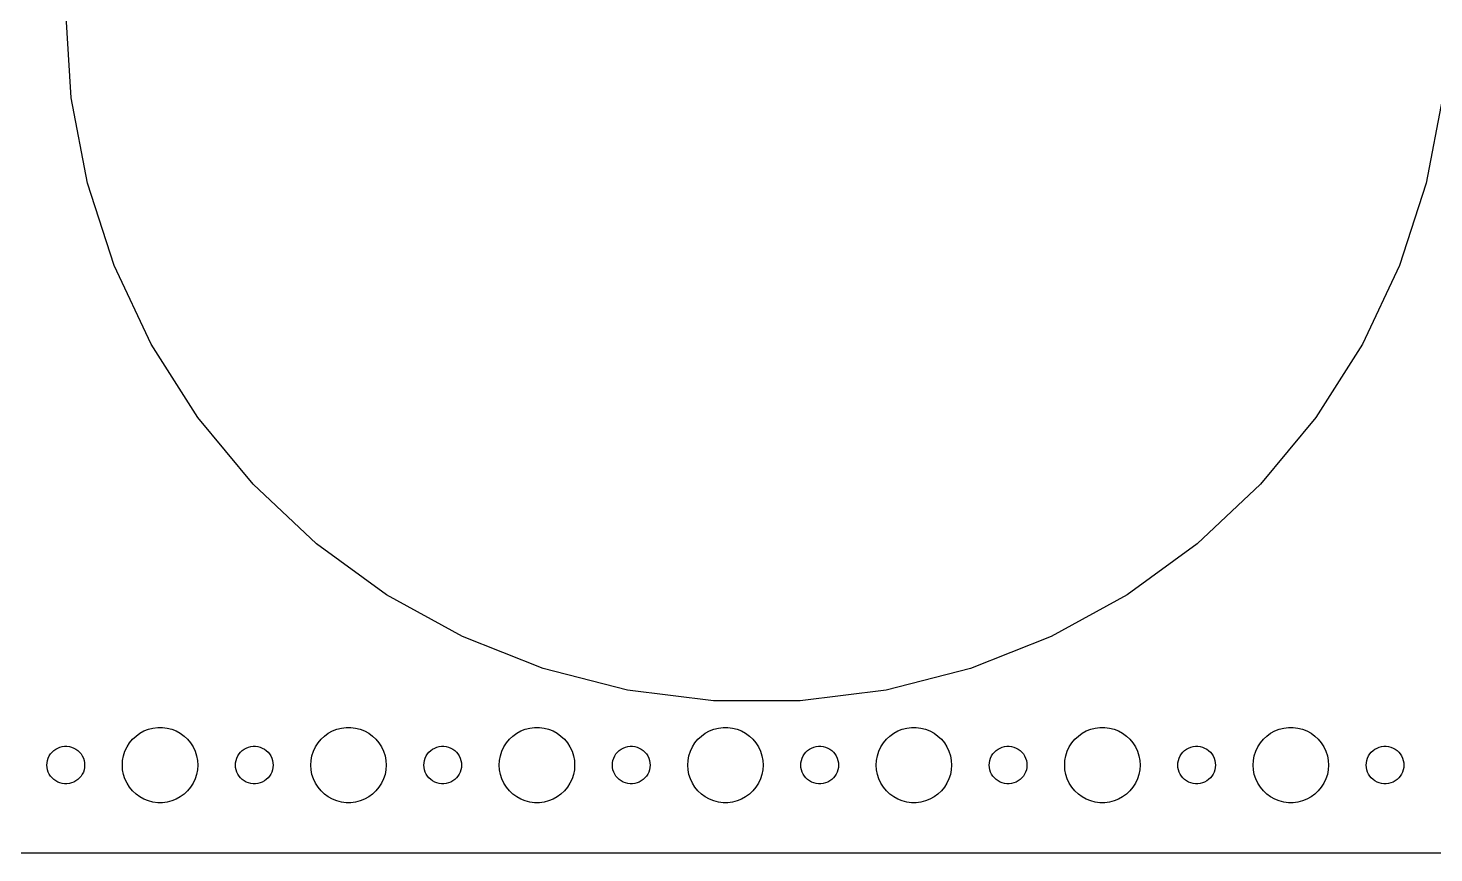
# Model space of a CAD drawing. Header units: metres. Extents: x -232 to 232, y -67 to 67.
# Drawn here: x -115.5 to -3.6, y -67 to -1.3 of the extents above; entities that cross this region are included whole.
import ezdxf

# ---------------------------------------------------------------- set-up
doc = ezdxf.new("R2010")
doc.units = ezdxf.units.M

msp = doc.modelspace()

# ---------------------------------------------------------------- linework, layer by layer
for p, q in [((-112.066, -6.89333), (-112.5, 0)), ((-110.772, -13.6779), (-112.066, -6.89333)), ((-2.93369, -6.89333), (-4.22792, -13.6779)), ((-108.638, -20.2468), (-110.772, -13.6779)), ((-4.22792, -13.6779), (-6.36229, -20.2468)), ((-105.697, -26.4964), (-108.638, -20.2468)), ((-6.36229, -20.2468), (-9.30313, -26.4964)), ((-101.996, -32.3282), (-105.697, -26.4964)), ((-9.30313, -26.4964), (-13.0041, -32.3282)), ((-97.5933, -37.6501), (-101.996, -32.3282)), ((-13.0041, -32.3282), (-17.4067, -37.6501)), ((-92.5583, -42.3782), (-97.5933, -37.6501)), ((-17.4067, -37.6501), (-22.4417, -42.3782)), ((-86.9705, -46.438), (-92.5583, -42.3782)), ((-22.4417, -42.3782), (-28.0295, -46.438)), ((-80.9179, -49.7655), (-86.9705, -46.438)), ((-28.0295, -46.438), (-34.0821, -49.7655)), ((-74.4959, -52.3081), (-80.9179, -49.7655)), ((-34.0821, -49.7655), (-40.5041, -52.3081)), ((-67.806, -54.0258), (-74.4959, -52.3081)), ((-40.5041, -52.3081), (-47.194, -54.0258)), ((-60.9535, -54.8915), (-67.806, -54.0258)), ((-47.194, -54.0258), (-54.0465, -54.8915)), ((-54.0465, -54.8915), (-60.9535, -54.8915)), ((-105.927, -57.1468), (-105.562, -57.0531)), ((-105.562, -57.0531), (-105.188, -57.0059)), ((-105.188, -57.0059), (-104.812, -57.0059)), ((-104.812, -57.0059), (-104.438, -57.0531)), ((-104.438, -57.0531), (-104.073, -57.1468)), ((-90.927, -57.1468), (-90.5621, -57.0531)), ((-90.5621, -57.0531), (-90.1884, -57.0059)), ((-90.1884, -57.0059), (-89.8116, -57.0059)), ((-89.8116, -57.0059), (-89.4379, -57.0531)), ((-89.4379, -57.0531), (-89.073, -57.1468)), ((-75.927, -57.1468), (-75.5621, -57.0531)), ((-75.5621, -57.0531), (-75.1884, -57.0059)), ((-75.1884, -57.0059), (-74.8116, -57.0059)), ((-74.8116, -57.0059), (-74.4379, -57.0531)), ((-74.4379, -57.0531), (-74.073, -57.1468)), ((-60.927, -57.1468), (-60.5621, -57.0531)), ((-60.5621, -57.0531), (-60.1884, -57.0059)), ((-60.1884, -57.0059), (-59.8116, -57.0059)), ((-59.8116, -57.0059), (-59.4379, -57.0531)), ((-59.4379, -57.0531), (-59.0729, -57.1468)), ((-45.927, -57.1468), (-45.5621, -57.0531)), ((-45.5621, -57.0531), (-45.1884, -57.0059)), ((-45.1884, -57.0059), (-44.8116, -57.0059)), ((-44.8116, -57.0059), (-44.4379, -57.0531)), ((-44.4379, -57.0531), (-44.0729, -57.1468)), ((-30.927, -57.1468), (-30.5621, -57.0531)), ((-30.5621, -57.0531), (-30.1884, -57.0059)), ((-30.1884, -57.0059), (-29.8116, -57.0059)), ((-29.8116, -57.0059), (-29.4379, -57.0531)), ((-29.4379, -57.0531), (-29.0729, -57.1468)), ((-15.927, -57.1468), (-15.5621, -57.0531)), ((-15.5621, -57.0531), (-15.1884, -57.0059)), ((-15.1884, -57.0059), (-14.8116, -57.0059)), ((-14.8116, -57.0059), (-14.4379, -57.0531)), ((-14.4379, -57.0531), (-14.0729, -57.1468)), ((-107.427, -58.2366), (-107.187, -57.9464)), ((-107.187, -57.9464), (-106.912, -57.6885)), ((-106.912, -57.6885), (-106.607, -57.467)), ((-106.607, -57.467), (-106.277, -57.2855)), ((-106.277, -57.2855), (-105.927, -57.1468)), ((-104.073, -57.1468), (-103.723, -57.2855)), ((-103.723, -57.2855), (-103.393, -57.467)), ((-103.393, -57.467), (-103.088, -57.6885)), ((-103.088, -57.6885), (-102.813, -57.9464)), ((-102.813, -57.9464), (-102.573, -58.2366)), ((-92.427, -58.2366), (-92.1869, -57.9464)), ((-92.1869, -57.9464), (-91.9123, -57.6885)), ((-91.9123, -57.6885), (-91.6075, -57.467)), ((-91.6075, -57.467), (-91.2773, -57.2855)), ((-91.2773, -57.2855), (-90.927, -57.1468)), ((-89.073, -57.1468), (-88.7227, -57.2855)), ((-88.7227, -57.2855), (-88.3925, -57.467)), ((-88.3925, -57.467), (-88.0877, -57.6885)), ((-88.0877, -57.6885), (-87.8131, -57.9464)), ((-87.8131, -57.9464), (-87.573, -58.2366)), ((-77.427, -58.2366), (-77.1869, -57.9464)), ((-77.1869, -57.9464), (-76.9123, -57.6885)), ((-76.9123, -57.6885), (-76.6075, -57.467)), ((-76.6075, -57.467), (-76.2773, -57.2855)), ((-76.2773, -57.2855), (-75.927, -57.1468)), ((-74.073, -57.1468), (-73.7227, -57.2855)), ((-73.7227, -57.2855), (-73.3925, -57.467)), ((-73.3925, -57.467), (-73.0877, -57.6885)), ((-73.0877, -57.6885), (-72.8131, -57.9464)), ((-72.8131, -57.9464), (-72.573, -58.2366)), ((-62.427, -58.2366), (-62.1869, -57.9464)), ((-62.1869, -57.9464), (-61.9123, -57.6885)), ((-61.9123, -57.6885), (-61.6075, -57.467)), ((-61.6075, -57.467), (-61.2773, -57.2855)), ((-61.2773, -57.2855), (-60.927, -57.1468)), ((-59.0729, -57.1468), (-58.7227, -57.2855)), ((-58.7227, -57.2855), (-58.3925, -57.467)), ((-58.3925, -57.467), (-58.0877, -57.6885)), ((-58.0877, -57.6885), (-57.8131, -57.9464)), ((-57.8131, -57.9464), (-57.5729, -58.2366)), ((-47.427, -58.2366), (-47.1869, -57.9464)), ((-47.1869, -57.9464), (-46.9123, -57.6885)), ((-46.9123, -57.6885), (-46.6075, -57.467)), ((-46.6075, -57.467), (-46.2773, -57.2855)), ((-46.2773, -57.2855), (-45.927, -57.1468)), ((-44.0729, -57.1468), (-43.7227, -57.2855)), ((-43.7227, -57.2855), (-43.3925, -57.467)), ((-43.3925, -57.467), (-43.0877, -57.6885)), ((-43.0877, -57.6885), (-42.8131, -57.9464)), ((-42.8131, -57.9464), (-42.5729, -58.2366)), ((-32.427, -58.2366), (-32.1869, -57.9464)), ((-32.1869, -57.9464), (-31.9123, -57.6885)), ((-31.9123, -57.6885), (-31.6075, -57.467)), ((-31.6075, -57.467), (-31.2773, -57.2855)), ((-31.2773, -57.2855), (-30.927, -57.1468)), ((-29.0729, -57.1468), (-28.7227, -57.2855)), ((-28.7227, -57.2855), (-28.3925, -57.467)), ((-28.3925, -57.467), (-28.0877, -57.6885)), ((-28.0877, -57.6885), (-27.8131, -57.9464)), ((-27.8131, -57.9464), (-27.5729, -58.2366)), ((-17.427, -58.2366), (-17.1869, -57.9464)), ((-17.1869, -57.9464), (-16.9123, -57.6885)), ((-16.9123, -57.6885), (-16.6075, -57.467)), ((-16.6075, -57.467), (-16.2773, -57.2855)), ((-16.2773, -57.2855), (-15.927, -57.1468)), ((-14.0729, -57.1468), (-13.7227, -57.2855)), ((-13.7227, -57.2855), (-13.3925, -57.467)), ((-13.3925, -57.467), (-13.0877, -57.6885)), ((-13.0877, -57.6885), (-12.8131, -57.9464)), ((-12.8131, -57.9464), (-12.5729, -58.2366)), ((-113.895, -59.4478), (-113.814, -59.2774)), ((-113.814, -59.2774), (-113.714, -59.1183)), ((-113.714, -59.1183), (-113.593, -58.9732)), ((-113.593, -58.9732), (-113.456, -58.8442)), ((-113.456, -58.8442), (-113.304, -58.7335)), ((-113.304, -58.7335), (-113.139, -58.6428)), ((-113.139, -58.6428), (-112.964, -58.5734)), ((-112.964, -58.5734), (-112.781, -58.5266)), ((-112.781, -58.5266), (-112.594, -58.503)), ((-112.594, -58.503), (-112.406, -58.503)), ((-112.406, -58.503), (-112.219, -58.5266)), ((-112.219, -58.5266), (-112.036, -58.5734)), ((-112.036, -58.5734), (-111.861, -58.6428)), ((-111.861, -58.6428), (-111.696, -58.7335)), ((-111.696, -58.7335), (-111.544, -58.8442)), ((-111.544, -58.8442), (-111.407, -58.9732)), ((-111.407, -58.9732), (-111.286, -59.1183)), ((-111.286, -59.1183), (-111.186, -59.2774)), ((-111.186, -59.2774), (-111.105, -59.4478)), ((-107.976, -59.624), (-107.906, -59.2539)), ((-107.906, -59.2539), (-107.789, -58.8956)), ((-107.789, -58.8956), (-107.629, -58.5547)), ((-107.629, -58.5547), (-107.427, -58.2366)), ((-102.573, -58.2366), (-102.371, -58.5547)), ((-102.371, -58.5547), (-102.211, -58.8956)), ((-102.211, -58.8956), (-102.094, -59.2539)), ((-102.094, -59.2539), (-102.024, -59.624)), ((-98.8947, -59.4478), (-98.8145, -59.2774)), ((-98.8145, -59.2774), (-98.7135, -59.1183)), ((-98.7135, -59.1183), (-98.5934, -58.9732)), ((-98.5934, -58.9732), (-98.4561, -58.8442)), ((-98.4561, -58.8442), (-98.3037, -58.7335)), ((-98.3037, -58.7335), (-98.1387, -58.6428)), ((-98.1387, -58.6428), (-97.9635, -58.5734)), ((-97.9635, -58.5734), (-97.7811, -58.5266)), ((-97.7811, -58.5266), (-97.5942, -58.503)), ((-97.5942, -58.503), (-97.4058, -58.503)), ((-97.4058, -58.503), (-97.2189, -58.5266)), ((-97.2189, -58.5266), (-97.0365, -58.5734)), ((-97.0365, -58.5734), (-96.8613, -58.6428)), ((-96.8613, -58.6428), (-96.6963, -58.7335)), ((-96.6963, -58.7335), (-96.5439, -58.8442)), ((-96.5439, -58.8442), (-96.4065, -58.9732)), ((-96.4065, -58.9732), (-96.2865, -59.1183)), ((-96.2865, -59.1183), (-96.1855, -59.2774)), ((-96.1855, -59.2774), (-96.1053, -59.4478)), ((-92.9763, -59.624), (-92.9057, -59.2539)), ((-92.9057, -59.2539), (-92.7893, -58.8956)), ((-92.7893, -58.8956), (-92.6289, -58.5547)), ((-92.6289, -58.5547), (-92.427, -58.2366)), ((-87.573, -58.2366), (-87.3711, -58.5547)), ((-87.3711, -58.5547), (-87.2107, -58.8956)), ((-87.2107, -58.8956), (-87.0943, -59.2539)), ((-87.0943, -59.2539), (-87.0237, -59.624)), ((-83.8947, -59.4478), (-83.8145, -59.2774)), ((-83.8145, -59.2774), (-83.7135, -59.1183)), ((-83.7135, -59.1183), (-83.5934, -58.9732)), ((-83.5934, -58.9732), (-83.4561, -58.8442)), ((-83.4561, -58.8442), (-83.3037, -58.7335)), ((-83.3037, -58.7335), (-83.1387, -58.6428)), ((-83.1387, -58.6428), (-82.9635, -58.5734)), ((-82.9635, -58.5734), (-82.7811, -58.5266)), ((-82.7811, -58.5266), (-82.5942, -58.503)), ((-82.5942, -58.503), (-82.4058, -58.503)), ((-82.4058, -58.503), (-82.2189, -58.5266)), ((-82.2189, -58.5266), (-82.0365, -58.5734)), ((-82.0365, -58.5734), (-81.8613, -58.6428)), ((-81.8613, -58.6428), (-81.6963, -58.7335)), ((-81.6963, -58.7335), (-81.5439, -58.8442)), ((-81.5439, -58.8442), (-81.4065, -58.9732)), ((-81.4065, -58.9732), (-81.2865, -59.1183)), ((-81.2865, -59.1183), (-81.1855, -59.2774)), ((-81.1855, -59.2774), (-81.1053, -59.4478)), ((-77.9763, -59.624), (-77.9057, -59.2539)), ((-77.9057, -59.2539), (-77.7893, -58.8956)), ((-77.7893, -58.8956), (-77.6289, -58.5547)), ((-77.6289, -58.5547), (-77.427, -58.2366)), ((-72.573, -58.2366), (-72.3711, -58.5547)), ((-72.3711, -58.5547), (-72.2107, -58.8956)), ((-72.2107, -58.8956), (-72.0943, -59.2539)), ((-72.0943, -59.2539), (-72.0237, -59.624)), ((-68.8947, -59.4478), (-68.8145, -59.2774)), ((-68.8145, -59.2774), (-68.7135, -59.1183)), ((-68.7135, -59.1183), (-68.5934, -58.9732)), ((-68.5934, -58.9732), (-68.4561, -58.8442)), ((-68.4561, -58.8442), (-68.3037, -58.7335)), ((-68.3037, -58.7335), (-68.1387, -58.6428)), ((-68.1387, -58.6428), (-67.9635, -58.5734)), ((-67.9635, -58.5734), (-67.7811, -58.5266)), ((-67.7811, -58.5266), (-67.5942, -58.503)), ((-67.5942, -58.503), (-67.4058, -58.503)), ((-67.4058, -58.503), (-67.2189, -58.5266)), ((-67.2189, -58.5266), (-67.0365, -58.5734)), ((-67.0365, -58.5734), (-66.8613, -58.6428)), ((-66.8613, -58.6428), (-66.6963, -58.7335)), ((-66.6963, -58.7335), (-66.5439, -58.8442)), ((-66.5439, -58.8442), (-66.4065, -58.9732)), ((-66.4065, -58.9732), (-66.2865, -59.1183)), ((-66.2865, -59.1183), (-66.1855, -59.2774)), ((-66.1855, -59.2774), (-66.1053, -59.4478)), ((-62.9763, -59.624), (-62.9057, -59.2539)), ((-62.9057, -59.2539), (-62.7893, -58.8956)), ((-62.7893, -58.8956), (-62.6289, -58.5547)), ((-62.6289, -58.5547), (-62.427, -58.2366)), ((-57.5729, -58.2366), (-57.3711, -58.5547)), ((-57.3711, -58.5547), (-57.2107, -58.8956)), ((-57.2107, -58.8956), (-57.0942, -59.2539)), ((-57.0942, -59.2539), (-57.0237, -59.624)), ((-53.8947, -59.4478), (-53.8145, -59.2774)), ((-53.8145, -59.2774), (-53.7135, -59.1183)), ((-53.7135, -59.1183), (-53.5934, -58.9732)), ((-53.5934, -58.9732), (-53.4561, -58.8442)), ((-53.4561, -58.8442), (-53.3037, -58.7335)), ((-53.3037, -58.7335), (-53.1387, -58.6428)), ((-53.1387, -58.6428), (-52.9635, -58.5734)), ((-52.9635, -58.5734), (-52.7811, -58.5266)), ((-52.7811, -58.5266), (-52.5942, -58.503)), ((-52.5942, -58.503), (-52.4058, -58.503)), ((-52.4058, -58.503), (-52.2189, -58.5266)), ((-52.2189, -58.5266), (-52.0365, -58.5734)), ((-52.0365, -58.5734), (-51.8613, -58.6428)), ((-51.8613, -58.6428), (-51.6963, -58.7335)), ((-51.6963, -58.7335), (-51.5439, -58.8442)), ((-51.5439, -58.8442), (-51.4065, -58.9732)), ((-51.4065, -58.9732), (-51.2865, -59.1183)), ((-51.2865, -59.1183), (-51.1855, -59.2774)), ((-51.1855, -59.2774), (-51.1053, -59.4478)), ((-47.9763, -59.624), (-47.9057, -59.2539)), ((-47.9057, -59.2539), (-47.7893, -58.8956)), ((-47.7893, -58.8956), (-47.6289, -58.5547)), ((-47.6289, -58.5547), (-47.427, -58.2366)), ((-42.5729, -58.2366), (-42.3711, -58.5547)), ((-42.3711, -58.5547), (-42.2107, -58.8956)), ((-42.2107, -58.8956), (-42.0942, -59.2539)), ((-42.0942, -59.2539), (-42.0237, -59.624)), ((-38.8947, -59.4478), (-38.8145, -59.2774)), ((-38.8145, -59.2774), (-38.7135, -59.1183)), ((-38.7135, -59.1183), (-38.5934, -58.9732)), ((-38.5934, -58.9732), (-38.4561, -58.8442)), ((-38.4561, -58.8442), (-38.3037, -58.7335)), ((-38.3037, -58.7335), (-38.1387, -58.6428)), ((-38.1387, -58.6428), (-37.9635, -58.5734)), ((-37.9635, -58.5734), (-37.7811, -58.5266)), ((-37.7811, -58.5266), (-37.5942, -58.503)), ((-37.5942, -58.503), (-37.4058, -58.503)), ((-37.4058, -58.503), (-37.2189, -58.5266)), ((-37.2189, -58.5266), (-37.0365, -58.5734)), ((-37.0365, -58.5734), (-36.8613, -58.6428)), ((-36.8613, -58.6428), (-36.6963, -58.7335)), ((-36.6963, -58.7335), (-36.5439, -58.8442)), ((-36.5439, -58.8442), (-36.4065, -58.9732)), ((-36.4065, -58.9732), (-36.2865, -59.1183)), ((-36.2865, -59.1183), (-36.1855, -59.2774)), ((-36.1855, -59.2774), (-36.1053, -59.4478)), ((-32.9763, -59.624), (-32.9057, -59.2539)), ((-32.9057, -59.2539), (-32.7893, -58.8956)), ((-32.7893, -58.8956), (-32.6289, -58.5547)), ((-32.6289, -58.5547), (-32.427, -58.2366)), ((-27.5729, -58.2366), (-27.3711, -58.5547)), ((-27.3711, -58.5547), (-27.2107, -58.8956)), ((-27.2107, -58.8956), (-27.0942, -59.2539)), ((-27.0942, -59.2539), (-27.0237, -59.624)), ((-23.8947, -59.4478), (-23.8145, -59.2774)), ((-23.8145, -59.2774), (-23.7135, -59.1183)), ((-23.7135, -59.1183), (-23.5934, -58.9732)), ((-23.5934, -58.9732), (-23.4561, -58.8442)), ((-23.4561, -58.8442), (-23.3037, -58.7335)), ((-23.3037, -58.7335), (-23.1387, -58.6428)), ((-23.1387, -58.6428), (-22.9635, -58.5734)), ((-22.9635, -58.5734), (-22.7811, -58.5266)), ((-22.7811, -58.5266), (-22.5942, -58.503)), ((-22.5942, -58.503), (-22.4058, -58.503)), ((-22.4058, -58.503), (-22.2189, -58.5266)), ((-22.2189, -58.5266), (-22.0365, -58.5734)), ((-22.0365, -58.5734), (-21.8613, -58.6428)), ((-21.8613, -58.6428), (-21.6963, -58.7335)), ((-21.6963, -58.7335), (-21.5439, -58.8442)), ((-21.5439, -58.8442), (-21.4065, -58.9732)), ((-21.4065, -58.9732), (-21.2865, -59.1183)), ((-21.2865, -59.1183), (-21.1855, -59.2774)), ((-21.1855, -59.2774), (-21.1053, -59.4478)), ((-17.9763, -59.624), (-17.9057, -59.2539)), ((-17.9057, -59.2539), (-17.7893, -58.8956)), ((-17.7893, -58.8956), (-17.6289, -58.5547)), ((-17.6289, -58.5547), (-17.427, -58.2366)), ((-12.5729, -58.2366), (-12.3711, -58.5547)), ((-12.3711, -58.5547), (-12.2107, -58.8956)), ((-12.2107, -58.8956), (-12.0942, -59.2539)), ((-12.0942, -59.2539), (-12.0237, -59.624)), ((-8.89465, -59.4478), (-8.81445, -59.2774)), ((-8.81445, -59.2774), (-8.71352, -59.1183)), ((-8.71352, -59.1183), (-8.59344, -58.9732)), ((-8.59344, -58.9732), (-8.45613, -58.8442)), ((-8.45613, -58.8442), (-8.30373, -58.7335)), ((-8.30373, -58.7335), (-8.13866, -58.6428)), ((-8.13866, -58.6428), (-7.96352, -58.5734)), ((-7.96352, -58.5734), (-7.78107, -58.5266)), ((-7.78107, -58.5266), (-7.59418, -58.503)), ((-7.59418, -58.503), (-7.40581, -58.503)), ((-7.40581, -58.503), (-7.21892, -58.5266)), ((-7.21892, -58.5266), (-7.03647, -58.5734)), ((-7.03647, -58.5734), (-6.86133, -58.6428)), ((-6.86133, -58.6428), (-6.69626, -58.7335)), ((-6.69626, -58.7335), (-6.54385, -58.8442)), ((-6.54385, -58.8442), (-6.40654, -58.9732)), ((-6.40654, -58.9732), (-6.28647, -59.1183)), ((-6.28647, -59.1183), (-6.18553, -59.2774)), ((-6.18553, -59.2774), (-6.10533, -59.4478)), ((-114, -60), (-113.988, -59.812)), ((-113.988, -60.188), (-114, -60)), ((-113.988, -59.812), (-113.953, -59.627)), ((-113.953, -60.373), (-113.988, -60.188)), ((-113.953, -59.627), (-113.895, -59.4478)), ((-113.895, -60.5522), (-113.953, -60.373)), ((-111.105, -59.4478), (-111.047, -59.627)), ((-111.047, -60.373), (-111.105, -60.5522)), ((-111.047, -59.627), (-111.012, -59.812)), ((-111.012, -60.188), (-111.047, -60.373)), ((-111.012, -59.812), (-111, -60)), ((-111, -60), (-111.012, -60.188)), ((-108, -60), (-107.976, -59.624)), ((-107.976, -60.376), (-108, -60)), ((-107.906, -60.7461), (-107.976, -60.376)), ((-102.024, -60.376), (-102.094, -60.7461)), ((-102.024, -59.624), (-102, -60)), ((-102, -60), (-102.024, -60.376)), ((-99, -60), (-98.9882, -59.812)), ((-98.9882, -60.188), (-99, -60)), ((-98.9882, -59.812), (-98.9529, -59.627)), ((-98.9529, -60.373), (-98.9882, -60.188)), ((-98.9529, -59.627), (-98.8947, -59.4478)), ((-98.8947, -60.5522), (-98.9529, -60.373)), ((-96.1053, -59.4478), (-96.0471, -59.627)), ((-96.0471, -60.373), (-96.1053, -60.5522)), ((-96.0471, -59.627), (-96.0118, -59.812)), ((-96.0118, -60.188), (-96.0471, -60.373)), ((-96.0118, -59.812), (-96, -60)), ((-96, -60), (-96.0118, -60.188)), ((-93, -60), (-92.9763, -59.624)), ((-92.9763, -60.376), (-93, -60)), ((-92.9057, -60.7461), (-92.9763, -60.376)), ((-87.0237, -60.376), (-87.0943, -60.7461)), ((-87.0237, -59.624), (-87, -60)), ((-87, -60), (-87.0237, -60.376)), ((-84, -60), (-83.9882, -59.812)), ((-83.9882, -60.188), (-84, -60)), ((-83.9882, -59.812), (-83.9529, -59.627)), ((-83.9529, -60.373), (-83.9882, -60.188)), ((-83.9529, -59.627), (-83.8947, -59.4478)), ((-83.8947, -60.5522), (-83.9529, -60.373)), ((-81.1053, -59.4478), (-81.0471, -59.627)), ((-81.0471, -60.373), (-81.1053, -60.5522)), ((-81.0471, -59.627), (-81.0118, -59.812)), ((-81.0118, -60.188), (-81.0471, -60.373)), ((-81.0118, -59.812), (-81, -60)), ((-81, -60), (-81.0118, -60.188)), ((-78, -60), (-77.9763, -59.624)), ((-77.9763, -60.376), (-78, -60)), ((-77.9057, -60.7461), (-77.9763, -60.376)), ((-72.0237, -60.376), (-72.0943, -60.7461)), ((-72.0237, -59.624), (-72, -60)), ((-72, -60), (-72.0237, -60.376)), ((-69, -60), (-68.9882, -59.812)), ((-68.9882, -60.188), (-69, -60)), ((-68.9882, -59.812), (-68.9529, -59.627)), ((-68.9529, -60.373), (-68.9882, -60.188)), ((-68.9529, -59.627), (-68.8947, -59.4478)), ((-68.8947, -60.5522), (-68.9529, -60.373)), ((-66.1053, -59.4478), (-66.0471, -59.627)), ((-66.0471, -60.373), (-66.1053, -60.5522)), ((-66.0471, -59.627), (-66.0118, -59.812)), ((-66.0118, -60.188), (-66.0471, -60.373)), ((-66.0118, -59.812), (-66, -60)), ((-66, -60), (-66.0118, -60.188)), ((-63, -60), (-62.9763, -59.624)), ((-62.9763, -60.376), (-63, -60)), ((-62.9057, -60.7461), (-62.9763, -60.376)), ((-57.0237, -60.376), (-57.0942, -60.7461)), ((-57.0237, -59.624), (-57, -60)), ((-57, -60), (-57.0237, -60.376)), ((-54, -60), (-53.9882, -59.812)), ((-53.9882, -60.188), (-54, -60)), ((-53.9882, -59.812), (-53.9529, -59.627)), ((-53.9529, -60.373), (-53.9882, -60.188)), ((-53.9529, -59.627), (-53.8947, -59.4478)), ((-53.8947, -60.5522), (-53.9529, -60.373)), ((-51.1053, -59.4478), (-51.0471, -59.627)), ((-51.0471, -60.373), (-51.1053, -60.5522)), ((-51.0471, -59.627), (-51.0118, -59.812)), ((-51.0118, -60.188), (-51.0471, -60.373)), ((-51.0118, -59.812), (-51, -60)), ((-51, -60), (-51.0118, -60.188)), ((-48, -60), (-47.9763, -59.624)), ((-47.9763, -60.376), (-48, -60)), ((-47.9057, -60.7461), (-47.9763, -60.376)), ((-42.0237, -60.376), (-42.0942, -60.7461)), ((-42.0237, -59.624), (-42, -60)), ((-42, -60), (-42.0237, -60.376)), ((-39, -60), (-38.9882, -59.812)), ((-38.9882, -60.188), (-39, -60)), ((-38.9882, -59.812), (-38.9529, -59.627)), ((-38.9529, -60.373), (-38.9882, -60.188)), ((-38.9529, -59.627), (-38.8947, -59.4478)), ((-38.8947, -60.5522), (-38.9529, -60.373)), ((-36.1053, -59.4478), (-36.0471, -59.627)), ((-36.0471, -60.373), (-36.1053, -60.5522)), ((-36.0471, -59.627), (-36.0118, -59.812)), ((-36.0118, -60.188), (-36.0471, -60.373)), ((-36.0118, -59.812), (-36, -60)), ((-36, -60), (-36.0118, -60.188)), ((-33, -60), (-32.9763, -59.624)), ((-32.9763, -60.376), (-33, -60)), ((-32.9057, -60.7461), (-32.9763, -60.376)), ((-27.0237, -60.376), (-27.0942, -60.7461)), ((-27.0237, -59.624), (-27, -60)), ((-27, -60), (-27.0237, -60.376)), ((-24, -60), (-23.9882, -59.812)), ((-23.9882, -60.188), (-24, -60)), ((-23.9882, -59.812), (-23.9529, -59.627)), ((-23.9529, -60.373), (-23.9882, -60.188)), ((-23.9529, -59.627), (-23.8947, -59.4478)), ((-23.8947, -60.5522), (-23.9529, -60.373)), ((-21.1053, -59.4478), (-21.0471, -59.627)), ((-21.0471, -60.373), (-21.1053, -60.5522)), ((-21.0471, -59.627), (-21.0118, -59.812)), ((-21.0118, -60.188), (-21.0471, -60.373)), ((-21.0118, -59.812), (-21, -60)), ((-21, -60), (-21.0118, -60.188)), ((-18, -60), (-17.9763, -59.624)), ((-17.9763, -60.376), (-18, -60)), ((-17.9057, -60.7461), (-17.9763, -60.376)), ((-12.0237, -60.376), (-12.0942, -60.7461)), ((-12.0237, -59.624), (-12, -60)), ((-12, -60), (-12.0237, -60.376)), ((-9, -60), (-8.98816, -59.812)), ((-8.98816, -60.188), (-9, -60)), ((-8.98816, -59.812), (-8.95287, -59.627)), ((-8.95287, -60.373), (-8.98816, -60.188)), ((-8.95287, -59.627), (-8.89465, -59.4478)), ((-8.89465, -60.5522), (-8.95287, -60.373)), ((-6.10533, -59.4478), (-6.04712, -59.627)), ((-6.04712, -60.373), (-6.10533, -60.5522)), ((-6.04712, -59.627), (-6.01183, -59.812)), ((-6.01183, -60.188), (-6.04712, -60.373)), ((-6.01183, -59.812), (-6, -60)), ((-6, -60), (-6.01183, -60.188)), ((-113.814, -60.7226), (-113.895, -60.5522)), ((-113.714, -60.8817), (-113.814, -60.7226)), ((-113.593, -61.0268), (-113.714, -60.8817)), ((-113.456, -61.1558), (-113.593, -61.0268)), ((-113.304, -61.2665), (-113.456, -61.1558)), ((-113.139, -61.3572), (-113.304, -61.2665)), ((-112.964, -61.4266), (-113.139, -61.3572)), ((-112.781, -61.4734), (-112.964, -61.4266)), ((-112.594, -61.497), (-112.781, -61.4734)), ((-112.406, -61.497), (-112.594, -61.497)), ((-112.219, -61.4734), (-112.406, -61.497)), ((-112.036, -61.4266), (-112.219, -61.4734)), ((-111.861, -61.3572), (-112.036, -61.4266)), ((-111.696, -61.2665), (-111.861, -61.3572)), ((-111.544, -61.1558), (-111.696, -61.2665)), ((-111.407, -61.0268), (-111.544, -61.1558)), ((-111.286, -60.8817), (-111.407, -61.0268)), ((-111.186, -60.7226), (-111.286, -60.8817)), ((-111.105, -60.5522), (-111.186, -60.7226)), ((-107.789, -61.1044), (-107.906, -60.7461)), ((-107.629, -61.4453), (-107.789, -61.1044)), ((-107.427, -61.7634), (-107.629, -61.4453)), ((-102.371, -61.4453), (-102.573, -61.7634)), ((-102.211, -61.1044), (-102.371, -61.4453)), ((-102.094, -60.7461), (-102.211, -61.1044)), ((-98.8145, -60.7226), (-98.8947, -60.5522)), ((-98.7135, -60.8817), (-98.8145, -60.7226)), ((-98.5934, -61.0268), (-98.7135, -60.8817)), ((-98.4561, -61.1558), (-98.5934, -61.0268)), ((-98.3037, -61.2665), (-98.4561, -61.1558)), ((-98.1387, -61.3572), (-98.3037, -61.2665)), ((-97.9635, -61.4266), (-98.1387, -61.3572)), ((-97.7811, -61.4734), (-97.9635, -61.4266)), ((-97.5942, -61.497), (-97.7811, -61.4734)), ((-97.4058, -61.497), (-97.5942, -61.497)), ((-97.2189, -61.4734), (-97.4058, -61.497)), ((-97.0365, -61.4266), (-97.2189, -61.4734)), ((-96.8613, -61.3572), (-97.0365, -61.4266)), ((-96.6963, -61.2665), (-96.8613, -61.3572)), ((-96.5439, -61.1558), (-96.6963, -61.2665)), ((-96.4065, -61.0268), (-96.5439, -61.1558)), ((-96.2865, -60.8817), (-96.4065, -61.0268)), ((-96.1855, -60.7226), (-96.2865, -60.8817)), ((-96.1053, -60.5522), (-96.1855, -60.7226)), ((-92.7893, -61.1044), (-92.9057, -60.7461)), ((-92.6289, -61.4453), (-92.7893, -61.1044)), ((-92.427, -61.7634), (-92.6289, -61.4453)), ((-87.3711, -61.4453), (-87.573, -61.7634)), ((-87.2107, -61.1044), (-87.3711, -61.4453)), ((-87.0943, -60.7461), (-87.2107, -61.1044)), ((-83.8145, -60.7226), (-83.8947, -60.5522)), ((-83.7135, -60.8817), (-83.8145, -60.7226)), ((-83.5934, -61.0268), (-83.7135, -60.8817)), ((-83.4561, -61.1558), (-83.5934, -61.0268)), ((-83.3037, -61.2665), (-83.4561, -61.1558)), ((-83.1387, -61.3572), (-83.3037, -61.2665)), ((-82.9635, -61.4266), (-83.1387, -61.3572)), ((-82.7811, -61.4734), (-82.9635, -61.4266)), ((-82.5942, -61.497), (-82.7811, -61.4734)), ((-82.4058, -61.497), (-82.5942, -61.497)), ((-82.2189, -61.4734), (-82.4058, -61.497)), ((-82.0365, -61.4266), (-82.2189, -61.4734)), ((-81.8613, -61.3572), (-82.0365, -61.4266)), ((-81.6963, -61.2665), (-81.8613, -61.3572)), ((-81.5439, -61.1558), (-81.6963, -61.2665)), ((-81.4065, -61.0268), (-81.5439, -61.1558)), ((-81.2865, -60.8817), (-81.4065, -61.0268)), ((-81.1855, -60.7226), (-81.2865, -60.8817)), ((-81.1053, -60.5522), (-81.1855, -60.7226)), ((-77.7893, -61.1044), (-77.9057, -60.7461)), ((-77.6289, -61.4453), (-77.7893, -61.1044)), ((-77.427, -61.7634), (-77.6289, -61.4453)), ((-72.3711, -61.4453), (-72.573, -61.7634)), ((-72.2107, -61.1044), (-72.3711, -61.4453)), ((-72.0943, -60.7461), (-72.2107, -61.1044)), ((-68.8145, -60.7226), (-68.8947, -60.5522)), ((-68.7135, -60.8817), (-68.8145, -60.7226)), ((-68.5934, -61.0268), (-68.7135, -60.8817)), ((-68.4561, -61.1558), (-68.5934, -61.0268)), ((-68.3037, -61.2665), (-68.4561, -61.1558)), ((-68.1387, -61.3572), (-68.3037, -61.2665)), ((-67.9635, -61.4266), (-68.1387, -61.3572)), ((-67.7811, -61.4734), (-67.9635, -61.4266)), ((-67.5942, -61.497), (-67.7811, -61.4734)), ((-67.4058, -61.497), (-67.5942, -61.497)), ((-67.2189, -61.4734), (-67.4058, -61.497)), ((-67.0365, -61.4266), (-67.2189, -61.4734)), ((-66.8613, -61.3572), (-67.0365, -61.4266)), ((-66.6963, -61.2665), (-66.8613, -61.3572)), ((-66.5439, -61.1558), (-66.6963, -61.2665)), ((-66.4065, -61.0268), (-66.5439, -61.1558)), ((-66.2865, -60.8817), (-66.4065, -61.0268)), ((-66.1855, -60.7226), (-66.2865, -60.8817)), ((-66.1053, -60.5522), (-66.1855, -60.7226)), ((-62.7893, -61.1044), (-62.9057, -60.7461)), ((-62.6289, -61.4453), (-62.7893, -61.1044)), ((-62.427, -61.7634), (-62.6289, -61.4453)), ((-57.3711, -61.4453), (-57.5729, -61.7634)), ((-57.2107, -61.1044), (-57.3711, -61.4453)), ((-57.0942, -60.7461), (-57.2107, -61.1044)), ((-53.8145, -60.7226), (-53.8947, -60.5522)), ((-53.7135, -60.8817), (-53.8145, -60.7226)), ((-53.5934, -61.0268), (-53.7135, -60.8817)), ((-53.4561, -61.1558), (-53.5934, -61.0268)), ((-53.3037, -61.2665), (-53.4561, -61.1558)), ((-53.1387, -61.3572), (-53.3037, -61.2665)), ((-52.9635, -61.4266), (-53.1387, -61.3572)), ((-52.7811, -61.4734), (-52.9635, -61.4266)), ((-52.5942, -61.497), (-52.7811, -61.4734)), ((-52.4058, -61.497), (-52.5942, -61.497)), ((-52.2189, -61.4734), (-52.4058, -61.497)), ((-52.0365, -61.4266), (-52.2189, -61.4734)), ((-51.8613, -61.3572), (-52.0365, -61.4266)), ((-51.6963, -61.2665), (-51.8613, -61.3572)), ((-51.5439, -61.1558), (-51.6963, -61.2665)), ((-51.4065, -61.0268), (-51.5439, -61.1558)), ((-51.2865, -60.8817), (-51.4065, -61.0268)), ((-51.1855, -60.7226), (-51.2865, -60.8817)), ((-51.1053, -60.5522), (-51.1855, -60.7226)), ((-47.7893, -61.1044), (-47.9057, -60.7461)), ((-47.6289, -61.4453), (-47.7893, -61.1044)), ((-47.427, -61.7634), (-47.6289, -61.4453)), ((-42.3711, -61.4453), (-42.5729, -61.7634)), ((-42.2107, -61.1044), (-42.3711, -61.4453)), ((-42.0942, -60.7461), (-42.2107, -61.1044)), ((-38.8145, -60.7226), (-38.8947, -60.5522)), ((-38.7135, -60.8817), (-38.8145, -60.7226)), ((-38.5934, -61.0268), (-38.7135, -60.8817)), ((-38.4561, -61.1558), (-38.5934, -61.0268)), ((-38.3037, -61.2665), (-38.4561, -61.1558)), ((-38.1387, -61.3572), (-38.3037, -61.2665)), ((-37.9635, -61.4266), (-38.1387, -61.3572)), ((-37.7811, -61.4734), (-37.9635, -61.4266)), ((-37.5942, -61.497), (-37.7811, -61.4734)), ((-37.4058, -61.497), (-37.5942, -61.497)), ((-37.2189, -61.4734), (-37.4058, -61.497)), ((-37.0365, -61.4266), (-37.2189, -61.4734)), ((-36.8613, -61.3572), (-37.0365, -61.4266)), ((-36.6963, -61.2665), (-36.8613, -61.3572)), ((-36.5439, -61.1558), (-36.6963, -61.2665)), ((-36.4065, -61.0268), (-36.5439, -61.1558)), ((-36.2865, -60.8817), (-36.4065, -61.0268)), ((-36.1855, -60.7226), (-36.2865, -60.8817)), ((-36.1053, -60.5522), (-36.1855, -60.7226)), ((-32.7893, -61.1044), (-32.9057, -60.7461)), ((-32.6289, -61.4453), (-32.7893, -61.1044)), ((-32.427, -61.7634), (-32.6289, -61.4453)), ((-27.3711, -61.4453), (-27.5729, -61.7634)), ((-27.2107, -61.1044), (-27.3711, -61.4453)), ((-27.0942, -60.7461), (-27.2107, -61.1044)), ((-23.8145, -60.7226), (-23.8947, -60.5522)), ((-23.7135, -60.8817), (-23.8145, -60.7226)), ((-23.5934, -61.0268), (-23.7135, -60.8817)), ((-23.4561, -61.1558), (-23.5934, -61.0268)), ((-23.3037, -61.2665), (-23.4561, -61.1558)), ((-23.1387, -61.3572), (-23.3037, -61.2665)), ((-22.9635, -61.4266), (-23.1387, -61.3572)), ((-22.7811, -61.4734), (-22.9635, -61.4266)), ((-22.5942, -61.497), (-22.7811, -61.4734)), ((-22.4058, -61.497), (-22.5942, -61.497)), ((-22.2189, -61.4734), (-22.4058, -61.497)), ((-22.0365, -61.4266), (-22.2189, -61.4734)), ((-21.8613, -61.3572), (-22.0365, -61.4266)), ((-21.6963, -61.2665), (-21.8613, -61.3572)), ((-21.5439, -61.1558), (-21.6963, -61.2665)), ((-21.4065, -61.0268), (-21.5439, -61.1558)), ((-21.2865, -60.8817), (-21.4065, -61.0268)), ((-21.1855, -60.7226), (-21.2865, -60.8817)), ((-21.1053, -60.5522), (-21.1855, -60.7226)), ((-17.7893, -61.1044), (-17.9057, -60.7461)), ((-17.6289, -61.4453), (-17.7893, -61.1044)), ((-17.427, -61.7634), (-17.6289, -61.4453)), ((-12.3711, -61.4453), (-12.5729, -61.7634)), ((-12.2107, -61.1044), (-12.3711, -61.4453)), ((-12.0942, -60.7461), (-12.2107, -61.1044)), ((-8.81445, -60.7226), (-8.89465, -60.5522)), ((-8.71352, -60.8817), (-8.81445, -60.7226)), ((-8.59344, -61.0268), (-8.71352, -60.8817)), ((-8.45613, -61.1558), (-8.59344, -61.0268)), ((-8.30373, -61.2665), (-8.45613, -61.1558)), ((-8.13866, -61.3572), (-8.30373, -61.2665)), ((-7.96352, -61.4266), (-8.13866, -61.3572)), ((-7.78107, -61.4734), (-7.96352, -61.4266)), ((-7.59418, -61.497), (-7.78107, -61.4734)), ((-7.40581, -61.497), (-7.59418, -61.497)), ((-7.21892, -61.4734), (-7.40581, -61.497)), ((-7.03647, -61.4266), (-7.21892, -61.4734)), ((-6.86133, -61.3572), (-7.03647, -61.4266)), ((-6.69626, -61.2665), (-6.86133, -61.3572)), ((-6.54385, -61.1558), (-6.69626, -61.2665)), ((-6.40654, -61.0268), (-6.54385, -61.1558)), ((-6.28647, -60.8817), (-6.40654, -61.0268)), ((-6.18553, -60.7226), (-6.28647, -60.8817)), ((-6.10533, -60.5522), (-6.18553, -60.7226)), ((-107.187, -62.0536), (-107.427, -61.7634)), ((-106.912, -62.3115), (-107.187, -62.0536)), ((-106.607, -62.533), (-106.912, -62.3115)), ((-106.277, -62.7145), (-106.607, -62.533)), ((-103.393, -62.533), (-103.723, -62.7145)), ((-103.088, -62.3115), (-103.393, -62.533)), ((-102.813, -62.0536), (-103.088, -62.3115)), ((-102.573, -61.7634), (-102.813, -62.0536)), ((-92.1869, -62.0536), (-92.427, -61.7634)), ((-91.9123, -62.3115), (-92.1869, -62.0536)), ((-91.6075, -62.533), (-91.9123, -62.3115)), ((-91.2773, -62.7145), (-91.6075, -62.533)), ((-88.3925, -62.533), (-88.7227, -62.7145)), ((-88.0877, -62.3115), (-88.3925, -62.533)), ((-87.8131, -62.0536), (-88.0877, -62.3115)), ((-87.573, -61.7634), (-87.8131, -62.0536)), ((-77.1869, -62.0536), (-77.427, -61.7634)), ((-76.9123, -62.3115), (-77.1869, -62.0536)), ((-76.6075, -62.533), (-76.9123, -62.3115)), ((-76.2773, -62.7145), (-76.6075, -62.533)), ((-73.3925, -62.533), (-73.7227, -62.7145)), ((-73.0877, -62.3115), (-73.3925, -62.533)), ((-72.8131, -62.0536), (-73.0877, -62.3115)), ((-72.573, -61.7634), (-72.8131, -62.0536)), ((-62.1869, -62.0536), (-62.427, -61.7634)), ((-61.9123, -62.3115), (-62.1869, -62.0536)), ((-61.6075, -62.533), (-61.9123, -62.3115)), ((-61.2773, -62.7145), (-61.6075, -62.533)), ((-58.3925, -62.533), (-58.7227, -62.7145)), ((-58.0877, -62.3115), (-58.3925, -62.533)), ((-57.8131, -62.0536), (-58.0877, -62.3115)), ((-57.5729, -61.7634), (-57.8131, -62.0536)), ((-47.1869, -62.0536), (-47.427, -61.7634)), ((-46.9123, -62.3115), (-47.1869, -62.0536)), ((-46.6075, -62.533), (-46.9123, -62.3115)), ((-46.2773, -62.7145), (-46.6075, -62.533)), ((-43.3925, -62.533), (-43.7227, -62.7145)), ((-43.0877, -62.3115), (-43.3925, -62.533)), ((-42.8131, -62.0536), (-43.0877, -62.3115)), ((-42.5729, -61.7634), (-42.8131, -62.0536)), ((-32.1869, -62.0536), (-32.427, -61.7634)), ((-31.9123, -62.3115), (-32.1869, -62.0536)), ((-31.6075, -62.533), (-31.9123, -62.3115)), ((-31.2773, -62.7145), (-31.6075, -62.533)), ((-28.3925, -62.533), (-28.7227, -62.7145)), ((-28.0877, -62.3115), (-28.3925, -62.533)), ((-27.8131, -62.0536), (-28.0877, -62.3115)), ((-27.5729, -61.7634), (-27.8131, -62.0536)), ((-17.1869, -62.0536), (-17.427, -61.7634)), ((-16.9123, -62.3115), (-17.1869, -62.0536)), ((-16.6075, -62.533), (-16.9123, -62.3115)), ((-16.2773, -62.7145), (-16.6075, -62.533)), ((-13.3925, -62.533), (-13.7227, -62.7145)), ((-13.0877, -62.3115), (-13.3925, -62.533)), ((-12.8131, -62.0536), (-13.0877, -62.3115)), ((-12.5729, -61.7634), (-12.8131, -62.0536)), ((-105.927, -62.8532), (-106.277, -62.7145)), ((-105.562, -62.9469), (-105.927, -62.8532)), ((-105.188, -62.9941), (-105.562, -62.9469)), ((-104.812, -62.9941), (-105.188, -62.9941)), ((-104.438, -62.9469), (-104.812, -62.9941)), ((-104.073, -62.8532), (-104.438, -62.9469)), ((-103.723, -62.7145), (-104.073, -62.8532)), ((-90.927, -62.8532), (-91.2773, -62.7145)), ((-90.5621, -62.9469), (-90.927, -62.8532)), ((-90.1884, -62.9941), (-90.5621, -62.9469)), ((-89.8116, -62.9941), (-90.1884, -62.9941)), ((-89.4379, -62.9469), (-89.8116, -62.9941)), ((-89.073, -62.8532), (-89.4379, -62.9469)), ((-88.7227, -62.7145), (-89.073, -62.8532)), ((-75.927, -62.8532), (-76.2773, -62.7145)), ((-75.5621, -62.9469), (-75.927, -62.8532)), ((-75.1884, -62.9941), (-75.5621, -62.9469)), ((-74.8116, -62.9941), (-75.1884, -62.9941)), ((-74.4379, -62.9469), (-74.8116, -62.9941)), ((-74.073, -62.8532), (-74.4379, -62.9469)), ((-73.7227, -62.7145), (-74.073, -62.8532)), ((-60.927, -62.8532), (-61.2773, -62.7145)), ((-60.5621, -62.9469), (-60.927, -62.8532)), ((-60.1884, -62.9941), (-60.5621, -62.9469)), ((-59.8116, -62.9941), (-60.1884, -62.9941)), ((-59.4379, -62.9469), (-59.8116, -62.9941)), ((-59.0729, -62.8532), (-59.4379, -62.9469)), ((-58.7227, -62.7145), (-59.0729, -62.8532)), ((-45.927, -62.8532), (-46.2773, -62.7145)), ((-45.5621, -62.9469), (-45.927, -62.8532)), ((-45.1884, -62.9941), (-45.5621, -62.9469)), ((-44.8116, -62.9941), (-45.1884, -62.9941)), ((-44.4379, -62.9469), (-44.8116, -62.9941)), ((-44.0729, -62.8532), (-44.4379, -62.9469)), ((-43.7227, -62.7145), (-44.0729, -62.8532)), ((-30.927, -62.8532), (-31.2773, -62.7145)), ((-30.5621, -62.9469), (-30.927, -62.8532)), ((-30.1884, -62.9941), (-30.5621, -62.9469)), ((-29.8116, -62.9941), (-30.1884, -62.9941)), ((-29.4379, -62.9469), (-29.8116, -62.9941)), ((-29.0729, -62.8532), (-29.4379, -62.9469)), ((-28.7227, -62.7145), (-29.0729, -62.8532)), ((-15.927, -62.8532), (-16.2773, -62.7145)), ((-15.5621, -62.9469), (-15.927, -62.8532)), ((-15.1884, -62.9941), (-15.5621, -62.9469)), ((-14.8116, -62.9941), (-15.1884, -62.9941)), ((-14.4379, -62.9469), (-14.8116, -62.9941)), ((-14.0729, -62.8532), (-14.4379, -62.9469)), ((-13.7227, -62.7145), (-14.0729, -62.8532)), ((-227.314, -66.9901), (227.314, -66.9901))]:
    msp.add_line(p, q)

doc.saveas('drawing.dxf')
